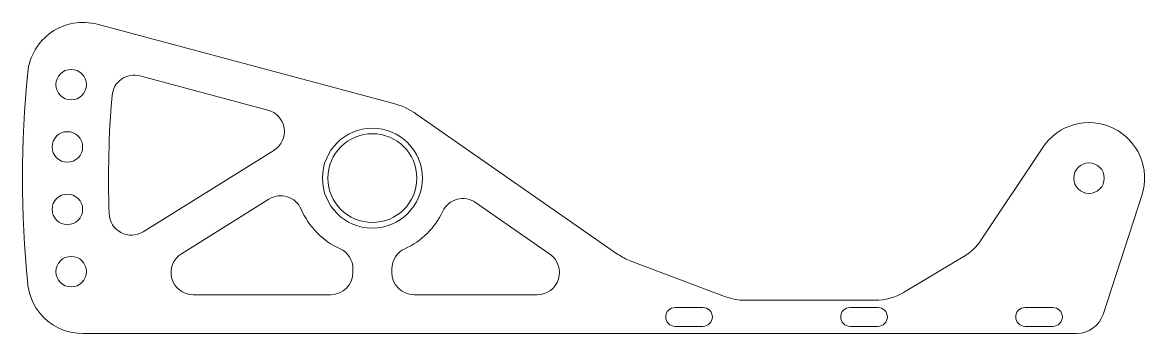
# Model space of a CAD drawing. Header units: millimetres. Extents: x 0 to 202, y 0 to 56.
import ezdxf

# ---------------------------------------------------------------- set-up
doc = ezdxf.new("R2010")
doc.units = ezdxf.units.MM

msp = doc.modelspace()

# ---------------------------------------------------------------- linework, layer by layer
at = {"color": 7, "linetype": 'Continuous', "lineweight": 15}
for p, q in [((13.48, 55.71), (66.61, 41.53)), ((21.15, 46.42), (44.18, 40.27)), ((71, 39.49), (107.21, 14.27)), ((45.26, 33.01), (21.73, 18.35)), ((172.58, 16.86), (183.67, 33.54)), ((201.51, 24.9), (194.52, 3.45)), ((28.62, 14.39), (44.38, 24.21)), ((81.57, 23.6), (94.95, 14.28)), ((109.4, 13.12), (126.58, 6.64)), ((158.63, 7.41), (169.37, 13.81)), ((59.5, 11.64), (59.5, 11)), ((66.5, 11), (66.5, 11.64)), ((55.5, 7), (30.74, 7)), ((92.67, 7), (70.5, 7)), ((117.5, 4.7), (122.5, 4.7)), ((130.11, 6), (153.52, 6)), ((149, 4.7), (154, 4.7)), ((180.5, 4.7), (185.5, 4.7)), ((189.77, 0), (10.89, 0)), ((122.5, 1.3), (117.5, 1.3)), ((154, 1.3), (149, 1.3)), ((185.5, 1.3), (180.5, 1.3))]:
    msp.add_line(p, q, dxfattribs=at)
for centre, radius in [((8.77, 44.84), 2.75), ((8.09, 33.62), 2.75), ((63, 28), 9), ((63, 28), 8), ((192, 28), 2.75), ((8.09, 22.38), 2.75), ((8.77, 11.16), 2.75)]:
    msp.add_circle(centre, radius, dxfattribs=at)
for centre, radius, start, end in [((10.9, 46.05), 10, 75.0488, 174.3072), ((192, 28), 192, 174.3072, 185.6759), ((20.12, 42.56), 4, 75.0488, 175.1592), ((192, 28), 176.5, 175.1592, 182.0788), ((63, 28), 14, 55.1512, 75.0488), ((43.15, 36.41), 4, 301.928, 75.0488), ((192, 28), 10, 341.9622, 146.3728), ((46.49, 20.82), 4, 23.5119, 121.928), ((79.28, 20.32), 4, 55.1512, 154.7453), ((63, 28), 14, 203.5119, 245.3757), ((19.61, 21.74), 4, 182.0788, 301.928), ((63, 28), 14, 294.6243, 334.7453), ((164.26, 22.4), 10, 300.7875, 326.3728), ((30.74, 11), 4, 121.928, 270), ((55.5, 11.64), 4, 0, 65.3757), ((70.5, 11.64), 4, 114.6243, 180), ((92.67, 11), 4, 270, 55.1512), ((112.93, 22.48), 10, 235.1512, 249.3295), ((55.5, 11), 4, 270, 0), ((70.5, 11), 4, 180, 270), ((10.89, 10), 10, 185.6759, 270), ((130.11, 16), 10, 249.3295, 270), ((153.52, 16), 10, 270, 300.7875), ((117.5, 3), 1.7, 90, 270), ((122.5, 3), 1.7, 270, 90), ((149, 3), 1.7, 90, 270), ((154, 3), 1.7, 270, 90), ((180.5, 3), 1.7, 90, 270), ((185.5, 3), 1.7, 270, 90), ((189.77, 5), 5, 270, 341.9622)]:
    msp.add_arc(centre, radius, start, end, dxfattribs=at)

doc.saveas('drawing.dxf')
